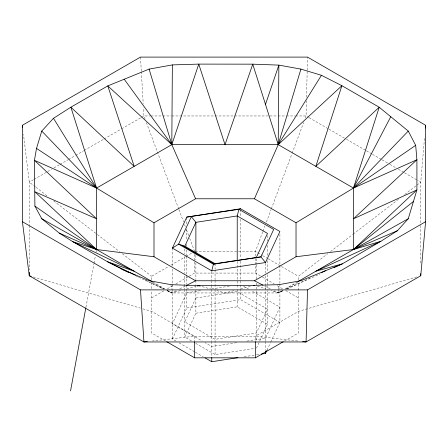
<?xml version="1.0" encoding="UTF-8"?>
<svg xmlns="http://www.w3.org/2000/svg" width="448" height="448" viewBox="0 0 448 448"><rect width="100%" height="100%" fill="white"/><g stroke="black" fill="none" stroke-linecap="round" stroke-linejoin="round"><path stroke-width="0.34" stroke-dasharray="2.24 1.68" d="M306.454 100.722L306.085 115.954L305.351 117.919M306.538 97.261L307.171 70.946M307.188 70.252L307.507 57.098M424.474 138.454L420.739 182.151L420.739 222.673M278.55 289.498L278.219 292.953L171.808 292.953L166.807 290.578M278.617 288.803L279.02 284.659M85.954 307.166L93.912 263.928M94.041 263.239L95.43 255.69M96.062 252.258L96.438 250.197M262.758 231.812L255.416 251.451L255.416 257.729M263.004 231.157L264.964 225.921M266.431 221.995L271.079 209.558M271.326 208.902L291.889 153.922M292.135 153.266L303.638 122.5M176.025 341.107L172.39 339.007L186.794 307.972L186.794 284.9M191.464 340.934L184.806 337.086L195.882 313.219L195.882 289.447M256.418 348.163L267.495 324.296L267.495 290.735M266.974 350.246L270.502 342.642M270.794 342.009L279.91 322.375L279.91 289.514M298.413 279.759L298.413 276.27L327.746 253.702M330.518 251.569L352.654 234.534M353.209 234.108L398.597 199.186M404.69 194.499L416.31 185.556M416.864 185.13L420.739 182.151L417.721 180.41M33.51 179.71L29.282 182.151L29.282 224.767M34.11 179.362L51.61 169.26M54.023 167.866L59.455 164.73M60.06 164.382L67.906 159.852M68.51 159.505L75.146 155.674M75.751 155.322L83.597 150.797M84.196 150.444L103.51 139.3M104.11 138.947L121.01 129.192M121.61 128.845L140.924 117.695M141.523 117.348L143.937 115.954L150.231 115.954M151.614 279.759L151.614 276.27L168.571 266.482M170.99 265.082L185.528 256.693M186.133 256.346L192.186 252.846M151.614 297.892L164.332 290.55M167.362 288.803L172.81 285.656M175.834 283.909L188.552 276.567M189.162 276.22L194.611 273.073L255.416 273.073L262.074 276.914M282.397 290.539L278.219 292.953L271.051 290.618M285.382 288.814L296.727 282.262M284.48 341.04L298.413 332.998L298.413 282.47M282.509 290.634L278.219 292.953L273.946 290.763M285.578 288.977L297.847 282.358M176.075 290.763L171.808 292.953L166.802 290.522M179.738 288.893L185.226 286.082M283.231 290.601L278.219 292.953L283.293 290.646M286.989 288.837L310.794 277.659M287.101 288.921L320.107 273.941M416.73 276.931L298.413 311.377L255.416 336.202L194.611 336.202L152.27 341.012M180.583 290.595L171.808 292.953L167.513 290.634M186.654 288.96L195.429 286.602M233.8 290.696L225.014 292.953L216.95 290.718M240.559 288.96L251.378 286.188M200.581 290.634L186.794 292.762L172.39 323.803L202.059 340.928M211.607 288.926L229.527 286.154M186.794 307.972L240.554 299.656L279.91 322.375M195.882 313.219L237.227 306.824L267.495 324.296M236.555 342.686L211.747 346.522L205.083 342.675M246.893 341.085L265.502 338.206L279.91 307.171L251.451 290.741M195.703 343.375L215.074 354.558L255.035 348.376M244.138 356.714L255.853 354.906M256.547 354.799L259.991 354.267M150.926 115.954L162.109 115.954M162.809 115.954L171.198 115.954M171.898 115.954L277.43 115.954M278.13 115.954L285.818 115.954M286.518 115.954L294.902 115.954M295.602 115.954L306.085 115.954L308.498 117.348M195.311 251.451L255.416 251.451L262.074 255.293M297.758 341.012L255.416 336.202L255.416 341.085M202.16 286.625L210.896 289.044M33.298 276.931L140.252 308.067M142.923 308.846L151.614 311.377L194.611 336.202L194.611 341.085M257.365 286.166L265.838 288.921M136.175 276.041L138.051 276.931M138.673 277.228L163.682 289.094M144.906 279.888L163.677 289.005M264.796 286.082L270.284 288.893M152.174 282.358L164.444 288.977M309.103 117.695L328.412 128.845M329.017 129.192L345.912 138.947M346.517 139.3L365.826 150.444M366.43 150.797L371.862 153.933M372.467 154.28L381.517 159.505M382.122 159.852L389.362 164.035M389.967 164.382L395.998 167.866M398.412 169.26L403.844 172.396M404.449 172.743L417.122 180.062M262.679 255.646L267.529 258.44M268.134 258.793L280.851 266.134M281.456 266.482L298.413 276.27M262.679 277.267L274.187 283.909M277.217 285.656L282.666 288.803M285.695 290.55L298.413 297.892M243.583 286.194L248.427 288.994M153.294 282.262L164.64 288.814M167.63 290.539L171.808 292.953L171.472 289.498M179.054 342.854L194.796 351.943M195.401 352.29L203.269 356.832M165.542 341.04L151.614 332.998L151.614 290.73M35.375 186.833L29.282 182.151L23.492 134.294M35.924 187.258L48.104 196.633M53.637 200.889L96.813 234.108M97.367 234.534L119.51 251.569M122.276 253.702L151.614 276.27M145.163 119.23L143.937 115.954L143.455 107.643M146.39 122.5L178.696 208.902M178.942 209.558L183.596 221.995M184.576 224.61L185.31 226.576M186.53 229.846L188.737 235.738M189.717 238.358L194.611 251.451M170.996 284.659L171.405 288.803M140.493 57.098L141.305 70.946M141.344 71.641L143.209 103.494M420.739 225.467L420.739 264.589M279.91 234.287L279.91 265.048M279.91 265.748L279.91 283.226M279.91 283.926L279.91 288.814M267.495 235.508L267.495 241.102M267.495 245.297L267.495 256.48M267.495 260.674L267.495 271.863M267.495 274.658L267.495 285.146M267.495 285.846L267.495 290.041M265.502 263.228L265.502 273.011M265.502 275.811L265.502 340.827M265.502 341.527L265.502 350.616M256.418 258.681L256.418 264.27M256.418 264.97L256.418 278.953M256.418 283.147L256.418 290.136M256.418 290.836L256.418 341.174M255.416 258.423L255.416 273.073M240.554 209.468L240.554 216.457M240.554 219.257L240.554 258.406M240.554 261.201L240.554 284.273M240.554 284.973L240.554 299.656M237.227 261.38L237.227 288.646M237.227 289.346L237.227 306.824M215.074 263.676L215.074 269.27M215.074 269.97L215.074 279.754M215.074 280.454L215.074 288.842M215.074 289.542L215.074 354.558M211.747 271.544L211.747 279.933M211.747 280.633L211.747 284.827M211.747 285.527L211.747 340.754M211.747 341.454L211.747 356.832M195.882 255.192L195.882 260.086M195.882 262.881L195.882 279.658M195.882 280.358L195.882 284.553M195.882 285.253L195.882 288.747M194.611 254.24L194.611 261.212M194.611 261.912L194.611 273.073M186.794 217.784L186.794 224.078M186.794 228.973L186.794 239.456M186.794 244.35L186.794 246.45M186.794 249.945L186.794 255.539M186.794 256.234L186.794 274.411M186.794 275.111L186.794 284.2M184.806 248.998L184.806 253.893M184.806 256.687L184.806 273.465M184.806 276.265L184.806 288.848M184.806 289.548L184.806 337.086M172.39 248.125L172.39 266.302M172.39 269.097L172.39 283.78M172.39 284.474L172.39 288.669M172.39 289.369L172.39 339.007M151.614 282.47L151.614 290.22M29.282 225.467L29.282 270.178M195.882 298.01L184.806 321.882L215.074 339.354L256.418 332.959L267.495 309.086L237.227 291.614L195.882 298.01"/><path stroke-width="0.67" d="M334.074 267.602L342.322 263.855L380.929 241.265L397.438 230.703L408.262 218.725L416.909 189.935L416.92 159.74L415.682 145.348L408.262 131.079L379.204 107.234L341.902 85.697L321.434 75.292L300.916 69.104L278.869 65.111L252.756 64.165L198.755 64.103L172.362 64.904L171.808 144.637L195.597 198.772L254.425 198.772L296.027 222.785L296.027 256.749L254.425 280.767L195.597 280.767L186.446 285.454M425.6 221.704L307.507 289.884L306.085 341.958L143.937 341.958L29.282 275.766L22.4 221.704L22.4 125.278L140.493 57.098L307.507 57.098L425.6 125.278L425.6 221.704L420.739 275.766L306.085 341.958L302.613 341.566M425.365 128.055L425.6 125.278M172.362 64.904L149.106 69.104L107.794 85.893L70.874 107.206L53.469 118.294L41.759 131.079L36.512 148.389L34.429 160.306L34.905 206.086L41.759 218.725L59.254 233.106L72.666 241.606L107.369 261.654L126.168 271.292M70.543 390.902L85.826 307.854M211.747 270.844L213.41 264.23L215.074 263.676L260.96 256.872L265.502 262.528L279.91 231.493L240.554 208.768L186.794 217.084L172.39 248.125L211.747 270.844L265.502 262.528M300.916 69.104L278.219 144.637L254.425 198.772M265.49 104.401L278.869 65.111L278.219 144.637L353.461 188.076L416.92 159.74L353.461 218.798L416.909 189.935L353.461 249.514L297.926 281.574M172.39 248.125L178.601 244.132L184.806 246.204L195.882 222.331L237.227 215.936L267.495 233.408L256.418 257.281M261.369 354.049L265.502 353.41L266.974 350.246M390.774 116.698L353.461 188.076L353.461 249.514L296.027 256.749M321.434 75.292L278.219 144.637L171.808 144.637L96.566 188.076L34.429 160.306L96.566 218.798L34.905 191.8L96.566 249.514L152.102 281.574M408.262 131.079L353.461 188.076L296.027 222.785M413.51 201.415L353.461 249.514L380.929 241.265L315.84 271.23L342.322 263.855L300.916 280.7L279.02 284.659L254.761 285.32L198.8 285.695L170.996 284.659L149.106 280.7L121.794 269.214M415.682 145.348L353.461 188.076L379.204 107.234L315.84 166.359L341.902 85.697L278.219 144.637L252.756 64.165L225.014 144.637L198.755 64.103L171.808 144.637L107.794 85.893L134.187 166.359L70.874 107.206L96.566 188.076L96.566 249.514L154 256.749L195.597 280.767M154 256.749L154 222.785L195.597 198.772M166.751 341.74L194.611 357.823L255.416 357.823L283.27 341.74M408.262 218.725L353.461 249.514L397.438 230.703M321.446 272.658L325.83 270.603M240.554 208.768L238.89 209.322L186.794 217.084M197.45 286.059L198.8 285.695L200.144 286.07M253.406 285.667L254.761 285.32M205.083 357.885L211.747 361.726L237.938 357.678M147.409 341.566L143.937 341.958L140.493 289.884L22.4 221.704M140.493 289.884L307.507 289.884M31.287 276.349L29.282 275.766L29.282 272.272M59.254 233.106L96.566 249.514L34.905 206.086M127.422 271.886L128.671 272.479M135.52 275.33L107.369 261.654L134.187 271.23L72.666 241.606L96.566 249.514L41.759 218.725M254.425 280.767L262.965 285.141M184.806 246.204L215.074 263.676M181.703 245.168L214.239 263.95M154 222.785L96.566 188.076L36.512 148.389M41.759 131.079L96.566 188.076L53.469 118.294M124.197 79.201L171.808 144.637L149.106 69.104M22.4 125.278L22.652 127.361M420.739 273.666L420.739 275.766M265.502 351.316L265.502 353.41M255.416 341.779L255.416 357.823M237.227 260.68L237.227 215.936L238.89 209.322L273.7 229.421L260.96 256.872L213.41 264.23L178.601 244.132L191.341 216.681L195.882 222.331L195.882 253.092M211.747 357.532L211.747 361.726M194.611 341.779L194.611 357.823"/></g></svg>
